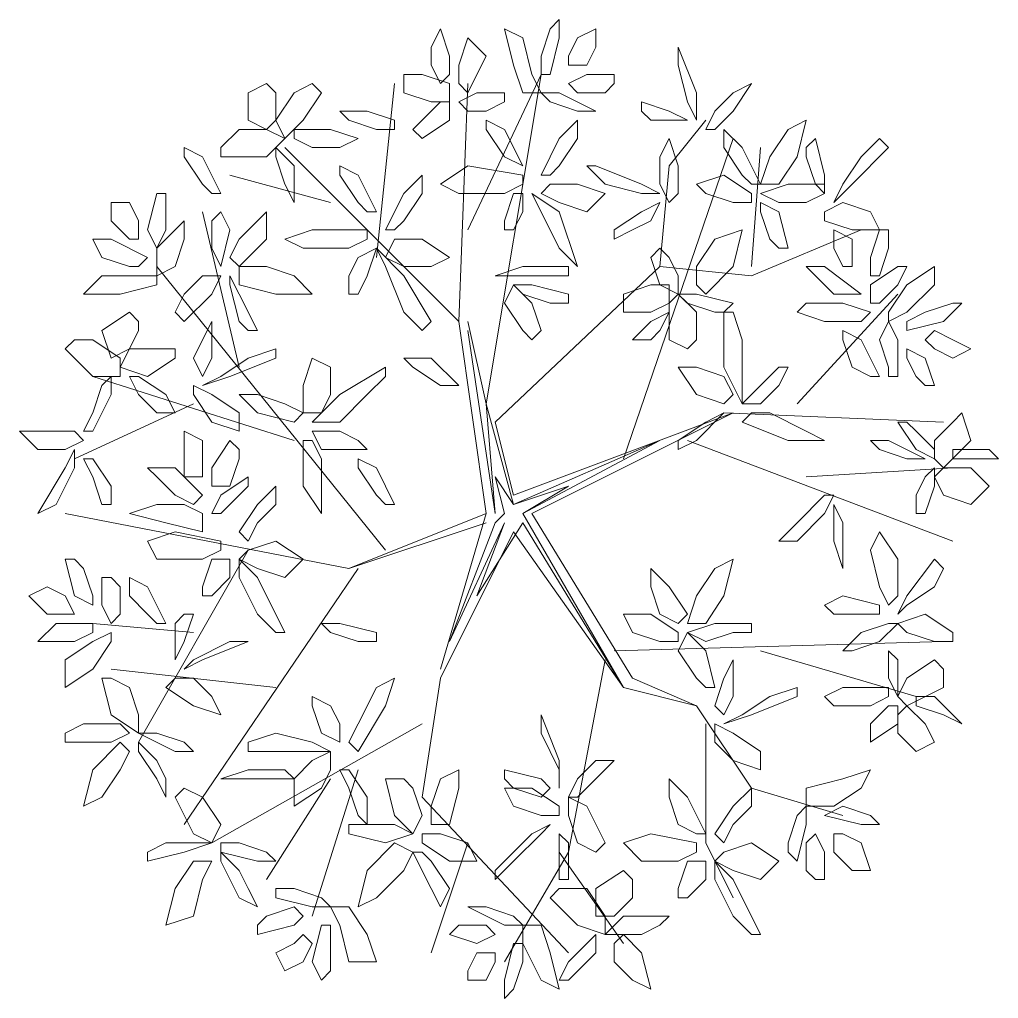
# Model space of a CAD drawing. Header units: millimetres. Extents: x 2576 to 2719, y 1757 to 1977.
# Drawn here: x 2628.152 to 2631.173, y 1812.47 to 1815.492 of the extents above; entities that cross this region are included whole.
import ezdxf

# ---------------------------------------------------------------- set-up
doc = ezdxf.new("R2010")
doc.units = ezdxf.units.MM
doc.layers.add('PDF_0', color=7, linetype='Continuous')

msp = doc.modelspace()

# ---------------------------------------------------------------- linework, layer by layer
at = {"layer": 'PDF_0', "lineweight": 9}
for points in [[(2629.4507, 1815.2944), (2629.4789, 1815.3227), (2629.4789, 1815.3791), (2629.4507, 1815.4639), (2629.4224, 1815.4074), (2629.4224, 1815.3509)], [(2629.7613, 1815.2662), (2629.7048, 1815.2662), (2629.6766, 1815.3509), (2629.6483, 1815.4639), (2629.7048, 1815.4356), (2629.7331, 1815.3227)], [(2629.7613, 1815.3791), (2629.7895, 1815.4639), (2629.8178, 1815.4921), (2629.8178, 1815.4356), (2629.7895, 1815.3227), (2629.7613, 1815.3227)], [(2629.846, 1815.3509), (2629.846, 1815.3791), (2629.8743, 1815.4356), (2629.9307, 1815.4639), (2629.9307, 1815.4074), (2629.9025, 1815.3509)], [(2629.5354, 1815.2662), (2629.5071, 1815.2944), (2629.5071, 1815.3509), (2629.5354, 1815.4356), (2629.5919, 1815.3791), (2629.5636, 1815.3227)], [(2630.1849, 1815.3509), (2630.1849, 1815.4074), (2630.2414, 1815.2662), (2630.2414, 1815.1815), (2630.2131, 1815.2379)], [(2629.4224, 1815.2379), (2629.3377, 1815.2662), (2629.3377, 1815.3227), (2629.3942, 1815.3227), (2629.4789, 1815.2944), (2629.4789, 1815.2379)], [(2629.959, 1815.2662), (2629.8743, 1815.2662), (2629.846, 1815.2944), (2629.9025, 1815.3227), (2629.9872, 1815.3227), (2629.9872, 1815.2944)], [(2628.9423, 1815.2662), (2628.9423, 1815.1815), (2628.9141, 1815.1532), (2628.8576, 1815.1815), (2628.8576, 1815.2662), (2628.9141, 1815.2944)], [(2629.0553, 1815.2944), (2629.0835, 1815.2662), (2629.0271, 1815.1815), (2628.9706, 1815.125), (2628.9423, 1815.1815), (2628.9988, 1815.2662)], [(2630.2696, 1815.1532), (2630.2978, 1815.1532), (2630.3543, 1815.2097), (2630.4108, 1815.2944), (2630.3543, 1815.2662), (2630.2978, 1815.2097)], [(2629.5919, 1815.2097), (2629.5354, 1815.2097), (2629.5071, 1815.2379), (2629.5636, 1815.2662), (2629.6483, 1815.2662), (2629.6483, 1815.2379)], [(2629.8743, 1815.2097), (2629.7895, 1815.2379), (2629.7613, 1815.2662), (2629.8178, 1815.2662), (2629.9307, 1815.2097), (2629.9025, 1815.2097)], [(2629.3942, 1815.1815), (2629.4507, 1815.2379), (2629.4789, 1815.2379), (2629.4789, 1815.1815), (2629.3942, 1815.125), (2629.3659, 1815.1532)], [(2630.1002, 1815.1815), (2630.1849, 1815.1815), (2630.2131, 1815.1815), (2630.1566, 1815.2097), (2630.0719, 1815.2379), (2630.0719, 1815.2097)], [(2629.253, 1815.1532), (2629.1683, 1815.1815), (2629.14, 1815.2097), (2629.2247, 1815.2097), (2629.3095, 1815.1815), (2629.3095, 1815.1532)], [(2629.6483, 1815.0685), (2629.7048, 1815.0403), (2629.6483, 1815.1532), (2629.5919, 1815.1815), (2629.5919, 1815.1532)], [(2629.8178, 1815.0403), (2629.8743, 1815.125), (2629.8743, 1815.1815), (2629.8178, 1815.125), (2629.7613, 1815.012), (2629.7895, 1815.012)], [(2630.439, 1814.9838), (2630.4955, 1814.9838), (2630.552, 1815.0685), (2630.5802, 1815.1815), (2630.5238, 1815.1532), (2630.4673, 1815.0685)], [(2628.8294, 1815.1532), (2628.9141, 1815.1532), (2628.9706, 1815.125), (2628.9141, 1815.0685), (2628.7729, 1815.0685), (2628.7729, 1815.0967)], [(2628.9988, 1815.125), (2628.9988, 1815.1532), (2629.1118, 1815.1532), (2629.1965, 1815.125), (2629.14, 1815.0967), (2629.0553, 1815.0967)], [(2630.3826, 1815.012), (2630.3261, 1815.0967), (2630.3261, 1815.1532), (2630.3826, 1815.0967), (2630.439, 1814.9838), (2630.4108, 1814.9838)], [(2630.1566, 1814.9273), (2630.1849, 1814.9555), (2630.1849, 1815.0403), (2630.1566, 1815.125), (2630.1284, 1815.0685), (2630.1284, 1814.9838)], [(2630.5802, 1815.0685), (2630.6085, 1814.9838), (2630.6367, 1814.9555), (2630.6367, 1815.012), (2630.6085, 1815.125), (2630.5802, 1815.0967)], [(2630.7497, 1815.0685), (2630.6932, 1814.9838), (2630.665, 1814.9273), (2630.7214, 1814.9838), (2630.8344, 1815.0967), (2630.8062, 1815.125)], [(2628.7164, 1814.9838), (2628.6599, 1815.0685), (2628.6599, 1815.0967), (2628.7164, 1815.0685), (2628.7729, 1814.9555), (2628.7447, 1814.9555)], [(2628.9706, 1814.9838), (2628.9988, 1814.9273), (2628.9988, 1815.0403), (2628.9423, 1815.0967), (2628.9423, 1815.0685)], [(2629.1965, 1814.9273), (2629.14, 1815.012), (2629.14, 1815.0403), (2629.1965, 1815.012), (2629.253, 1814.8991), (2629.2247, 1814.8991)], [(2629.3377, 1814.8708), (2629.3942, 1814.9555), (2629.3942, 1815.012), (2629.3377, 1814.9555), (2629.2812, 1814.8426), (2629.3095, 1814.8426)], [(2629.6483, 1814.9555), (2629.5071, 1814.9555), (2629.4507, 1814.9838), (2629.5354, 1815.0403), (2629.7048, 1815.012), (2629.7048, 1814.9838)], [(2629.959, 1814.9838), (2630.0719, 1814.9555), (2630.1284, 1814.9555), (2630.0719, 1814.9838), (2629.9307, 1815.0403), (2629.9025, 1815.0403)], [(2630.3543, 1814.9273), (2630.2696, 1814.9555), (2630.2414, 1814.9838), (2630.3261, 1815.012), (2630.4108, 1814.9555), (2630.4108, 1814.9273)], [(2629.7613, 1814.9555), (2629.7895, 1814.9838), (2629.8743, 1814.9838), (2629.959, 1814.9555), (2629.9025, 1814.8991), (2629.8178, 1814.9273)], [(2630.5802, 1814.9273), (2630.4955, 1814.9273), (2630.439, 1814.9555), (2630.5238, 1814.9838), (2630.6367, 1814.9838), (2630.6367, 1814.9555)], [(2628.6035, 1814.8991), (2628.6035, 1814.8426), (2628.5752, 1814.7861), (2628.547, 1814.8426), (2628.5752, 1814.9555), (2628.6035, 1814.9555)], [(2629.6483, 1814.8426), (2629.6766, 1814.8426), (2629.7048, 1814.8991), (2629.7048, 1814.9555), (2629.6766, 1814.9555), (2629.6483, 1814.8708)], [(2629.8178, 1814.7861), (2629.8743, 1814.7296), (2629.8178, 1814.8991), (2629.7331, 1814.9555), (2629.7613, 1814.8991)], [(2628.5187, 1814.8143), (2628.4905, 1814.8143), (2628.434, 1814.8708), (2628.434, 1814.9273), (2628.4905, 1814.9273), (2628.5187, 1814.8708)], [(2630.0437, 1814.8426), (2630.1002, 1814.8708), (2630.1284, 1814.9273), (2630.0719, 1814.8991), (2629.9872, 1814.8426), (2629.9872, 1814.8143)], [(2630.4673, 1814.8143), (2630.439, 1814.8991), (2630.439, 1814.9273), (2630.4955, 1814.8991), (2630.5238, 1814.7861), (2630.4955, 1814.7861)], [(2630.6367, 1814.8991), (2630.6367, 1814.8708), (2630.7214, 1814.8426), (2630.8062, 1814.8426), (2630.7779, 1814.8991), (2630.6932, 1814.9273)], [(2628.7447, 1814.7861), (2628.7729, 1814.7296), (2628.8011, 1814.8426), (2628.7729, 1814.8991), (2628.7447, 1814.8708)], [(2628.8294, 1814.8143), (2628.8859, 1814.8708), (2628.9141, 1814.8991), (2628.9141, 1814.8143), (2628.8294, 1814.7296), (2628.8011, 1814.7579)], [(2628.6599, 1814.8143), (2628.6317, 1814.7296), (2628.5752, 1814.7014), (2628.5752, 1814.7861), (2628.6599, 1814.8708), (2628.6599, 1814.8426)], [(2629.1683, 1814.7861), (2629.0271, 1814.7861), (2628.9706, 1814.8143), (2629.0553, 1814.8426), (2629.2247, 1814.8426), (2629.2247, 1814.8143)], [(2630.2414, 1814.6731), (2630.2696, 1814.6449), (2630.3543, 1814.7296), (2630.3826, 1814.8426), (2630.2978, 1814.8143), (2630.2414, 1814.7296)], [(2630.7214, 1814.7296), (2630.6932, 1814.7296), (2630.665, 1814.7861), (2630.665, 1814.8426), (2630.7214, 1814.8143), (2630.7214, 1814.7579)], [(2630.8344, 1814.7861), (2630.8062, 1814.7014), (2630.7779, 1814.7014), (2630.7779, 1814.7579), (2630.8062, 1814.8426), (2630.8344, 1814.8426)], [(2628.4905, 1814.7296), (2628.4058, 1814.7579), (2628.3775, 1814.8143), (2628.434, 1814.8143), (2628.547, 1814.7579), (2628.5187, 1814.7296)], [(2629.2812, 1814.7579), (2629.3095, 1814.8143), (2629.3942, 1814.8143), (2629.4789, 1814.7579), (2629.4224, 1814.7296), (2629.3377, 1814.7296)], [(2629.1683, 1814.6449), (2629.1965, 1814.6449), (2629.2247, 1814.7014), (2629.253, 1814.7861), (2629.1965, 1814.7579), (2629.1683, 1814.7014)], [(2629.3377, 1814.5884), (2629.2812, 1814.7296), (2629.253, 1814.7861), (2629.3377, 1814.7014), (2629.4224, 1814.5602), (2629.3942, 1814.532)], [(2630.1566, 1814.7579), (2630.1849, 1814.7014), (2630.1849, 1814.6449), (2630.1284, 1814.6731), (2630.1002, 1814.7579), (2630.1284, 1814.7861)], [(2628.8294, 1814.7296), (2628.8294, 1814.6731), (2628.9423, 1814.6449), (2629.0553, 1814.6449), (2628.9988, 1814.7014), (2628.9141, 1814.7296)], [(2629.7895, 1814.7014), (2629.6766, 1814.7014), (2629.6201, 1814.7014), (2629.7048, 1814.7296), (2629.846, 1814.7296), (2629.846, 1814.7014)], [(2630.665, 1814.6449), (2630.6085, 1814.7014), (2630.5802, 1814.7296), (2630.6367, 1814.7296), (2630.7497, 1814.6449), (2630.7214, 1814.6449)], [(2630.8626, 1814.6731), (2630.8062, 1814.6167), (2630.7779, 1814.6167), (2630.7779, 1814.6731), (2630.8626, 1814.7296), (2630.8909, 1814.7296)], [(2630.8344, 1814.5602), (2630.8344, 1814.5884), (2630.8909, 1814.6731), (2630.9756, 1814.7296), (2630.9756, 1814.6731), (2630.8909, 1814.5884)], [(2628.5752, 1814.7014), (2628.5752, 1814.6731), (2628.4623, 1814.6449), (2628.3493, 1814.6449), (2628.4058, 1814.7014), (2628.5187, 1814.7014)], [(2628.6599, 1814.6449), (2628.7164, 1814.7014), (2628.7729, 1814.7014), (2628.7447, 1814.6449), (2628.6599, 1814.5602), (2628.6317, 1814.5884)], [(2628.8294, 1814.5602), (2628.8011, 1814.6731), (2628.8011, 1814.7014), (2628.8294, 1814.6449), (2628.8859, 1814.532), (2628.8576, 1814.532)], [(2629.7048, 1814.532), (2629.6483, 1814.6167), (2629.6766, 1814.6731), (2629.7331, 1814.6167), (2629.7613, 1814.532), (2629.7331, 1814.5037)], [(2629.7895, 1814.6167), (2629.7048, 1814.6449), (2629.6766, 1814.6731), (2629.7331, 1814.6731), (2629.846, 1814.6449), (2629.846, 1814.6167)], [(2630.1566, 1814.6731), (2630.1566, 1814.6167), (2630.1002, 1814.5884), (2630.0154, 1814.5884), (2630.0154, 1814.6449), (2630.1002, 1814.6731)], [(2630.2414, 1814.5884), (2630.2414, 1814.5037), (2630.2131, 1814.4755), (2630.1566, 1814.5037), (2630.1566, 1814.6167), (2630.1849, 1814.6449)], [(2630.2978, 1814.5884), (2630.2131, 1814.6167), (2630.1849, 1814.6449), (2630.2414, 1814.6449), (2630.3543, 1814.6167), (2630.3261, 1814.5884)], [(2628.5187, 1814.532), (2628.4905, 1814.4755), (2628.434, 1814.4472), (2628.4058, 1814.532), (2628.4905, 1814.5884), (2628.5187, 1814.5602)], [(2630.1566, 1814.5884), (2630.1002, 1814.5602), (2630.0437, 1814.5037), (2630.1002, 1814.5037), (2630.1284, 1814.532)], [(2630.3826, 1814.5037), (2630.3826, 1814.3908), (2630.3826, 1814.306), (2630.3261, 1814.419), (2630.3261, 1814.5884), (2630.3543, 1814.5884)], [(2630.7779, 1814.5884), (2630.7497, 1814.5602), (2630.6367, 1814.5602), (2630.552, 1814.5884), (2630.5802, 1814.6167), (2630.6932, 1814.6167)], [(2630.9474, 1814.5884), (2631.0321, 1814.6167), (2631.0603, 1814.6167), (2631.0038, 1814.5602), (2630.8909, 1814.532), (2630.8909, 1814.5602)], [(2628.7164, 1814.5037), (2628.7447, 1814.5602), (2628.7447, 1814.4472), (2628.7164, 1814.3908), (2628.6882, 1814.4472)], [(2630.8344, 1814.419), (2630.8062, 1814.5037), (2630.8344, 1814.5602), (2630.8626, 1814.5037), (2630.8626, 1814.3908), (2630.8344, 1814.3908)], [(2630.7214, 1814.419), (2630.6932, 1814.5037), (2630.6932, 1814.532), (2630.7497, 1814.5037), (2630.8062, 1814.3908), (2630.7779, 1814.3908)], [(2630.9474, 1814.5037), (2630.9756, 1814.532), (2631.0321, 1814.5037), (2631.0886, 1814.4755), (2631.0321, 1814.4472), (2630.9756, 1814.4755)], [(2628.3775, 1814.5037), (2628.4623, 1814.4472), (2628.4623, 1814.3908), (2628.3775, 1814.3908), (2628.2928, 1814.4755), (2628.3211, 1814.5037)], [(2628.6317, 1814.4755), (2628.6317, 1814.4472), (2628.547, 1814.3908), (2628.4623, 1814.419), (2628.4905, 1814.4755), (2628.5752, 1814.4755)], [(2628.8576, 1814.4472), (2628.7729, 1814.3908), (2628.7164, 1814.3625), (2628.8011, 1814.3908), (2628.9423, 1814.4472), (2628.9423, 1814.4755)], [(2630.9191, 1814.3908), (2630.8909, 1814.4472), (2630.8909, 1814.4755), (2630.9474, 1814.4472), (2630.9756, 1814.3625), (2630.9474, 1814.3625)], [(2629.0835, 1814.2778), (2629.0271, 1814.2778), (2629.0271, 1814.3625), (2629.0553, 1814.4472), (2629.1118, 1814.419), (2629.1118, 1814.3343)], [(2629.4507, 1814.3625), (2629.5071, 1814.3625), (2629.4224, 1814.4472), (2629.3377, 1814.4472), (2629.3659, 1814.419)], [(2629.2247, 1814.3343), (2629.14, 1814.2496), (2629.0553, 1814.2496), (2629.14, 1814.3343), (2629.2812, 1814.419), (2629.2812, 1814.3908)], [(2630.3543, 1814.3343), (2630.3261, 1814.306), (2630.2414, 1814.3343), (2630.1849, 1814.419), (2630.2414, 1814.419), (2630.3261, 1814.3908)], [(2630.5238, 1814.419), (2630.4955, 1814.419), (2630.439, 1814.3625), (2630.3826, 1814.306), (2630.439, 1814.306), (2630.4955, 1814.3625)], [(2628.3775, 1814.2778), (2628.4058, 1814.3625), (2628.434, 1814.3908), (2628.434, 1814.3343), (2628.3775, 1814.2213), (2628.3493, 1814.2213)], [(2628.4905, 1814.3908), (2628.5187, 1814.3908), (2628.6035, 1814.3343), (2628.6317, 1814.2778), (2628.5752, 1814.2778), (2628.5187, 1814.3343)], [(2628.6882, 1814.3625), (2628.6882, 1814.3343), (2628.7447, 1814.2496), (2628.8294, 1814.2213), (2628.8294, 1814.2778), (2628.7447, 1814.3343)], [(2628.9706, 1814.306), (2628.8859, 1814.3343), (2628.8294, 1814.3343), (2628.8859, 1814.2778), (2628.9988, 1814.2496), (2629.0271, 1814.2778)], [(2630.2696, 1814.2496), (2630.3261, 1814.2778), (2630.2414, 1814.1931), (2630.1849, 1814.1648), (2630.1849, 1814.1931)], [(2630.4673, 1814.2778), (2630.5802, 1814.2213), (2630.6367, 1814.1931), (2630.5238, 1814.1931), (2630.3826, 1814.2496), (2630.4108, 1814.2778)], [(2630.9756, 1814.1931), (2631.0321, 1814.2496), (2631.0603, 1814.2778), (2631.0886, 1814.1931), (2631.0038, 1814.1084), (2630.9756, 1814.1366)], [(2630.9191, 1814.2213), (2630.9756, 1814.1648), (2630.9756, 1814.1366), (2630.9191, 1814.1648), (2630.8626, 1814.2496), (2630.8909, 1814.2496)], [(2628.3493, 1814.1931), (2628.3211, 1814.2213), (2628.2364, 1814.2213), (2628.1516, 1814.2213), (2628.2081, 1814.1648), (2628.2928, 1814.1648)], [(2628.7164, 1814.0801), (2628.6599, 1814.0801), (2628.6599, 1814.1366), (2628.6599, 1814.2213), (2628.7164, 1814.1931), (2628.7164, 1814.1366)], [(2629.2247, 1814.1648), (2629.1965, 1814.1931), (2629.14, 1814.2213), (2629.0553, 1814.2213), (2629.0835, 1814.1648), (2629.1683, 1814.1648)], [(2628.2646, 1813.9954), (2628.2081, 1813.9672), (2628.2928, 1814.1084), (2628.3211, 1814.1648), (2628.3211, 1814.1084)], [(2628.8294, 1814.1366), (2628.8011, 1814.0519), (2628.7447, 1814.0519), (2628.7447, 1814.1084), (2628.8011, 1814.1931), (2628.8294, 1814.1648)], [(2629.0835, 1814.1366), (2629.0835, 1814.0236), (2629.0835, 1813.9672), (2629.0271, 1814.0519), (2629.0271, 1814.1931), (2629.0553, 1814.1931)], [(2630.8909, 1814.1366), (2630.8062, 1814.1648), (2630.7779, 1814.1931), (2630.8344, 1814.1931), (2630.9474, 1814.1366), (2630.9191, 1814.1366)], [(2631.0321, 1814.1648), (2631.0321, 1814.1366), (2631.1168, 1814.1366), (2631.1733, 1814.1366), (2631.145, 1814.1648), (2631.0886, 1814.1648)], [(2628.434, 1814.0519), (2628.3775, 1814.1366), (2628.3493, 1814.1366), (2628.3775, 1814.0801), (2628.4058, 1813.9954), (2628.434, 1813.9954)], [(2629.253, 1814.0236), (2629.1965, 1814.1084), (2629.1965, 1814.1366), (2629.253, 1814.1084), (2629.3095, 1813.9954), (2629.2812, 1813.9954)], [(2628.6317, 1814.0236), (2628.5752, 1814.0801), (2628.547, 1814.1084), (2628.6317, 1814.1084), (2628.7164, 1814.0236), (2628.6882, 1813.9954)], [(2630.9191, 1814.0236), (2630.9474, 1814.0801), (2630.9756, 1814.1084), (2630.9756, 1814.0519), (2630.9474, 1813.9672), (2630.9191, 1813.9672)], [(2630.9756, 1814.0801), (2631.0038, 1814.1084), (2631.0886, 1814.1084), (2631.145, 1814.0519), (2631.0886, 1813.9954), (2631.0038, 1814.0236)], [(2628.8294, 1814.0236), (2628.7729, 1813.9672), (2628.7447, 1813.9672), (2628.7729, 1814.0236), (2628.8576, 1814.0801), (2628.8576, 1814.0519)], [(2628.8859, 1813.9389), (2628.9423, 1813.9954), (2628.9423, 1814.0519), (2628.8859, 1813.9954), (2628.8294, 1813.9107), (2628.8576, 1813.8824)], [(2630.6367, 1813.9672), (2630.552, 1813.8824), (2630.4955, 1813.8824), (2630.552, 1813.9389), (2630.6367, 1814.0236), (2630.665, 1814.0236)], [(2628.7164, 1813.9672), (2628.7164, 1813.9107), (2628.6035, 1813.9389), (2628.4905, 1813.9672), (2628.5752, 1813.9954), (2628.6599, 1813.9954)], [(2630.6932, 1813.9389), (2630.665, 1813.9954), (2630.665, 1813.8824), (2630.6932, 1813.7977), (2630.6932, 1813.8542)], [(2628.7164, 1813.826), (2628.5752, 1813.826), (2628.547, 1813.8824), (2628.6317, 1813.9107), (2628.7729, 1813.8824), (2628.7729, 1813.8542)], [(2630.8344, 1813.6848), (2630.8626, 1813.713), (2630.8626, 1813.826), (2630.8062, 1813.9107), (2630.7779, 1813.8542), (2630.8062, 1813.7412)], [(2628.8294, 1813.826), (2628.8576, 1813.8542), (2628.9423, 1813.8824), (2629.0271, 1813.826), (2628.9706, 1813.7695), (2628.8859, 1813.7977)], [(2628.3493, 1813.7977), (2628.3775, 1813.713), (2628.3775, 1813.6848), (2628.3211, 1813.713), (2628.2928, 1813.826), (2628.3211, 1813.826)], [(2628.7164, 1813.713), (2628.7447, 1813.713), (2628.8011, 1813.7695), (2628.8011, 1813.826), (2628.7447, 1813.826), (2628.7164, 1813.7412)], [(2628.8859, 1813.6565), (2628.8294, 1813.7695), (2628.8294, 1813.826), (2628.8859, 1813.7695), (2628.9706, 1813.6), (2628.9423, 1813.6)], [(2630.2131, 1813.6283), (2630.2696, 1813.6283), (2630.3261, 1813.713), (2630.3543, 1813.826), (2630.2978, 1813.7977), (2630.2414, 1813.713)], [(2630.9756, 1813.7412), (2630.8909, 1813.6848), (2630.8626, 1813.6565), (2630.8909, 1813.713), (2630.9756, 1813.826), (2631.0038, 1813.7977)], [(2630.1284, 1813.6565), (2630.1002, 1813.7412), (2630.1002, 1813.7977), (2630.1566, 1813.7412), (2630.2131, 1813.6565), (2630.1849, 1813.6283)], [(2628.3211, 1813.6565), (2628.2928, 1813.6565), (2628.2364, 1813.6565), (2628.1799, 1813.713), (2628.2364, 1813.7412), (2628.2928, 1813.713)], [(2628.4623, 1813.7412), (2628.4623, 1813.6565), (2628.434, 1813.6283), (2628.4058, 1813.6848), (2628.4058, 1813.7695), (2628.434, 1813.7695)], [(2628.547, 1813.6565), (2628.4905, 1813.713), (2628.4905, 1813.7695), (2628.547, 1813.7412), (2628.6035, 1813.6283), (2628.5752, 1813.6283)], [(2630.7497, 1813.6565), (2630.665, 1813.6565), (2630.6367, 1813.6848), (2630.6932, 1813.713), (2630.8062, 1813.6848), (2630.8062, 1813.6565)], [(2628.6317, 1813.6283), (2628.6317, 1813.5436), (2628.6317, 1813.5153), (2628.6599, 1813.5718), (2628.6882, 1813.6565), (2628.6599, 1813.6565)], [(2630.1284, 1813.5718), (2630.0437, 1813.6), (2630.0154, 1813.6565), (2630.1002, 1813.6565), (2630.1849, 1813.6), (2630.1849, 1813.5718)], [(2630.9756, 1813.5718), (2630.8909, 1813.6), (2630.8626, 1813.6283), (2630.9474, 1813.6565), (2631.0321, 1813.6), (2631.0321, 1813.5718)], [(2628.3211, 1813.5718), (2628.2364, 1813.5718), (2628.2081, 1813.5718), (2628.2646, 1813.6283), (2628.3775, 1813.6283), (2628.3775, 1813.6)], [(2629.1965, 1813.5718), (2629.1118, 1813.6), (2629.0835, 1813.6283), (2629.14, 1813.6283), (2629.253, 1813.6), (2629.253, 1813.5718)], [(2630.3543, 1813.6), (2630.2696, 1813.5718), (2630.2131, 1813.6), (2630.2978, 1813.6283), (2630.4108, 1813.6283), (2630.4108, 1813.6)], [(2630.8062, 1813.5718), (2630.7214, 1813.5436), (2630.6932, 1813.5436), (2630.7497, 1813.6), (2630.8344, 1813.6283), (2630.8626, 1813.6283)], [(2628.434, 1813.6), (2628.434, 1813.5718), (2628.3775, 1813.4871), (2628.2928, 1813.4306), (2628.2928, 1813.5153), (2628.3775, 1813.5718)], [(2630.2414, 1813.4588), (2630.1849, 1813.5436), (2630.2131, 1813.6), (2630.2696, 1813.5436), (2630.2978, 1813.4306), (2630.2696, 1813.4306)], [(2628.8011, 1813.5718), (2628.8576, 1813.5718), (2628.7164, 1813.5153), (2628.6599, 1813.4871), (2628.6882, 1813.5153)], [(2630.8626, 1813.5153), (2630.8344, 1813.5436), (2630.8344, 1813.4588), (2630.8626, 1813.4024), (2630.8626, 1813.4306)], [(2630.3261, 1813.4588), (2630.2978, 1813.3741), (2630.3261, 1813.3459), (2630.3543, 1813.4024), (2630.3543, 1813.4871), (2630.3543, 1813.5153)], [(2630.8909, 1813.4588), (2630.9756, 1813.5153), (2631.0038, 1813.4871), (2631.0038, 1813.4306), (2630.8909, 1813.3741), (2630.8626, 1813.4024)], [(2628.4905, 1813.4306), (2628.5187, 1813.3459), (2628.5187, 1813.2894), (2628.434, 1813.3459), (2628.4058, 1813.4588), (2628.434, 1813.4588)], [(2628.6317, 1813.4588), (2628.6035, 1813.4306), (2628.6882, 1813.3741), (2628.7729, 1813.3459), (2628.7447, 1813.4024), (2628.6882, 1813.4588)], [(2629.1965, 1813.3176), (2629.253, 1813.4306), (2629.3095, 1813.4588), (2629.2812, 1813.3741), (2629.1965, 1813.2329), (2629.1683, 1813.2612)], [(2630.4673, 1813.4024), (2630.3826, 1813.3459), (2630.3261, 1813.3176), (2630.4108, 1813.3459), (2630.552, 1813.4024), (2630.552, 1813.4306)], [(2630.7779, 1813.3741), (2630.665, 1813.3741), (2630.6367, 1813.4024), (2630.6932, 1813.4306), (2630.8344, 1813.4306), (2630.8344, 1813.4024)], [(2629.0553, 1813.4024), (2629.0553, 1813.3741), (2629.0835, 1813.2894), (2629.14, 1813.2612), (2629.14, 1813.3176), (2629.1118, 1813.3741)], [(2630.9191, 1813.4024), (2630.9191, 1813.3741), (2631.0038, 1813.3459), (2631.0603, 1813.3176), (2631.0321, 1813.3459), (2630.9756, 1813.4024)], [(2630.7779, 1813.3176), (2630.8344, 1813.3741), (2630.8626, 1813.3741), (2630.8626, 1813.3176), (2630.7779, 1813.2612), (2630.7779, 1813.2894)], [(2630.8626, 1813.3459), (2630.8909, 1813.3741), (2630.9474, 1813.3176), (2630.9756, 1813.2612), (2630.9191, 1813.2329), (2630.8626, 1813.2894)], [(2629.7613, 1813.2894), (2629.7613, 1813.3459), (2629.8178, 1813.2047), (2629.8178, 1813.12), (2629.8178, 1813.1764)], [(2628.3493, 1813.3176), (2628.4623, 1813.3176), (2628.4905, 1813.2894), (2628.434, 1813.2612), (2628.2928, 1813.2612), (2628.2928, 1813.2894)], [(2628.5752, 1813.2894), (2628.5187, 1813.2894), (2628.6317, 1813.2329), (2628.6882, 1813.2329), (2628.6599, 1813.2612)], [(2628.9423, 1813.2894), (2629.0553, 1813.2612), (2629.1118, 1813.2329), (2629.0271, 1813.2329), (2628.8576, 1813.2329), (2628.8576, 1813.2612)], [(2630.2978, 1813.3176), (2630.2978, 1813.2612), (2630.3543, 1813.2047), (2630.439, 1813.1764), (2630.439, 1813.2329), (2630.3543, 1813.2894)], [(2628.4905, 1813.2329), (2628.4623, 1813.2612), (2628.3775, 1813.1764), (2628.3493, 1813.0635), (2628.4058, 1813.0917), (2628.4623, 1813.1764)], [(2628.5752, 1813.2047), (2628.6035, 1813.1482), (2628.6035, 1813.0917), (2628.5752, 1813.1482), (2628.5187, 1813.2329), (2628.5187, 1813.2612)], [(2629.1118, 1813.2329), (2629.1118, 1813.1764), (2629.0835, 1813.12), (2628.9988, 1813.0635), (2628.9988, 1813.1482), (2629.0553, 1813.2047)], [(2629.846, 1813.0917), (2629.8743, 1813.0917), (2629.9307, 1813.1482), (2629.9872, 1813.2047), (2629.9307, 1813.2047), (2629.8743, 1813.1482)], [(2628.9141, 1813.1482), (2628.8294, 1813.1482), (2628.7729, 1813.1482), (2628.8576, 1813.1764), (2628.9706, 1813.1764), (2628.9988, 1813.1482)], [(2629.1683, 1813.12), (2629.1965, 1813.0352), (2629.2247, 1813.007), (2629.2247, 1813.0917), (2629.1683, 1813.1764), (2629.14, 1813.1764)], [(2629.4224, 1813.0635), (2629.4507, 1813.1482), (2629.5071, 1813.1764), (2629.5071, 1813.12), (2629.4789, 1813.007), (2629.4224, 1813.007)], [(2629.6766, 1813.12), (2629.7613, 1813.0917), (2629.7895, 1813.12), (2629.7613, 1813.1482), (2629.6483, 1813.1764), (2629.6483, 1813.1482)], [(2630.5802, 1813.0635), (2630.5802, 1813.12), (2630.6932, 1813.1482), (2630.7779, 1813.1764), (2630.7497, 1813.12), (2630.665, 1813.0635)], [(2629.3659, 1813.12), (2629.3942, 1813.0352), (2629.3659, 1812.9788), (2629.3095, 1813.0352), (2629.2812, 1813.1482), (2629.3377, 1813.1482)], [(2630.1849, 1813.007), (2630.1566, 1813.0917), (2630.1566, 1813.1482), (2630.2131, 1813.0917), (2630.2696, 1812.9788), (2630.2414, 1812.9788)], [(2628.7164, 1813.0917), (2628.7729, 1813.007), (2628.7447, 1812.9505), (2628.6882, 1812.9788), (2628.6317, 1813.0917), (2628.6599, 1813.12)], [(2629.8178, 1813.0352), (2629.8178, 1813.0635), (2629.7331, 1813.12), (2629.6483, 1813.12), (2629.6766, 1813.0635), (2629.7613, 1813.0352)], [(2630.3543, 1813.007), (2630.4108, 1813.0635), (2630.4108, 1813.12), (2630.3543, 1813.0635), (2630.2978, 1812.9788), (2630.3261, 1812.9505)], [(2629.8743, 1812.9505), (2629.846, 1813.0352), (2629.846, 1813.0917), (2629.9025, 1813.0635), (2629.959, 1812.9505), (2629.9307, 1812.9223)], [(2630.5238, 1812.9505), (2630.552, 1813.0352), (2630.5802, 1813.0635), (2630.5802, 1813.007), (2630.552, 1812.8941), (2630.5238, 1812.9223)], [(2630.6932, 1813.0635), (2630.6367, 1813.0352), (2630.7497, 1813.007), (2630.8062, 1813.007), (2630.7779, 1813.0352)], [(2629.2247, 1813.007), (2629.3095, 1813.007), (2629.3659, 1812.9788), (2629.2812, 1812.9505), (2629.1683, 1812.9788), (2629.1683, 1813.007)], [(2629.6766, 1812.8941), (2629.7613, 1812.9788), (2629.7895, 1813.007), (2629.7331, 1812.9788), (2629.6201, 1812.8658), (2629.6201, 1812.8376)], [(2629.4507, 1812.9788), (2629.5354, 1812.9505), (2629.5636, 1812.8941), (2629.4789, 1812.8941), (2629.3942, 1812.9505), (2629.3942, 1812.9788)], [(2629.846, 1812.8941), (2629.846, 1812.9505), (2629.8178, 1812.9788), (2629.8178, 1812.9223), (2629.8178, 1812.8376), (2629.846, 1812.8376)], [(2630.1849, 1812.8941), (2630.0719, 1812.8941), (2630.0154, 1812.9505), (2630.1002, 1812.9788), (2630.2414, 1812.9505), (2630.2414, 1812.9223)], [(2630.5802, 1812.8658), (2630.5802, 1812.9505), (2630.6085, 1812.9788), (2630.6367, 1812.9223), (2630.6367, 1812.8376), (2630.6085, 1812.8376)], [(2630.665, 1812.9788), (2630.6932, 1812.9788), (2630.7497, 1812.9505), (2630.7779, 1812.8658), (2630.7214, 1812.8658), (2630.665, 1812.9223)], [(2628.6035, 1812.9505), (2628.6882, 1812.9505), (2628.7447, 1812.9505), (2628.6599, 1812.9223), (2628.547, 1812.8941), (2628.547, 1812.9223)], [(2628.8294, 1812.9505), (2628.9141, 1812.9223), (2628.9423, 1812.8941), (2628.8859, 1812.8941), (2628.7729, 1812.9223), (2628.7729, 1812.9505)], [(2629.3659, 1812.9223), (2629.3095, 1812.9505), (2629.2247, 1812.8658), (2629.1965, 1812.7529), (2629.253, 1812.7811), (2629.3377, 1812.8658)], [(2630.2978, 1812.8941), (2630.3261, 1812.9223), (2630.4108, 1812.9505), (2630.4955, 1812.8941), (2630.439, 1812.8376), (2630.3543, 1812.8658)], [(2628.8294, 1812.8658), (2628.8576, 1812.8093), (2628.8859, 1812.7529), (2628.8294, 1812.7811), (2628.7729, 1812.8941), (2628.7729, 1812.9223)], [(2629.4224, 1812.8941), (2629.4789, 1812.8093), (2629.4507, 1812.7529), (2629.4224, 1812.8093), (2629.3659, 1812.9223), (2629.3942, 1812.9223)], [(2628.7447, 1812.8941), (2628.6882, 1812.8941), (2628.6317, 1812.8093), (2628.6035, 1812.6964), (2628.6882, 1812.7246), (2628.7164, 1812.8376)], [(2630.0437, 1812.7811), (2629.9872, 1812.7246), (2629.9307, 1812.7246), (2629.9307, 1812.8093), (2630.0154, 1812.8658), (2630.0437, 1812.8376)], [(2630.1849, 1812.7811), (2630.2131, 1812.7811), (2630.2696, 1812.8376), (2630.2696, 1812.8941), (2630.2131, 1812.8941), (2630.1849, 1812.8093)], [(2630.3543, 1812.7246), (2630.2978, 1812.8376), (2630.2978, 1812.8941), (2630.3543, 1812.8376), (2630.439, 1812.6681), (2630.4108, 1812.6681)], [(2628.9988, 1812.8093), (2629.0835, 1812.7811), (2629.1118, 1812.7529), (2629.0553, 1812.7529), (2628.9423, 1812.7811), (2628.9423, 1812.8093)], [(2629.9025, 1812.8093), (2629.959, 1812.7246), (2629.959, 1812.6681), (2629.8743, 1812.6964), (2629.7895, 1812.7811), (2629.8178, 1812.8093)], [(2628.9141, 1812.7246), (2628.9988, 1812.7529), (2629.0271, 1812.7246), (2628.9988, 1812.6964), (2628.8859, 1812.6681), (2628.8859, 1812.6964)], [(2629.1118, 1812.7529), (2629.1683, 1812.7529), (2629.2247, 1812.6681), (2629.253, 1812.5834), (2629.1683, 1812.5834), (2629.14, 1812.6964)], [(2629.5919, 1812.7529), (2629.6766, 1812.7246), (2629.7048, 1812.6964), (2629.6483, 1812.6964), (2629.5354, 1812.7529), (2629.5636, 1812.7529)], [(2630.1566, 1812.7246), (2630.1284, 1812.6964), (2630.0719, 1812.6681), (2629.959, 1812.6681), (2630.0154, 1812.7246), (2630.1002, 1812.7246)], [(2629.1118, 1812.6399), (2629.1118, 1812.5552), (2629.0835, 1812.5269), (2629.0553, 1812.5834), (2629.0835, 1812.6964), (2629.1118, 1812.6964)], [(2629.5071, 1812.6964), (2629.4789, 1812.6681), (2629.5636, 1812.6399), (2629.6201, 1812.6681), (2629.5919, 1812.6964)], [(2629.7048, 1812.6964), (2629.7613, 1812.6964), (2629.7895, 1812.6117), (2629.8178, 1812.4987), (2629.7613, 1812.5269), (2629.7048, 1812.6399)], [(2629.0271, 1812.6681), (2629.0553, 1812.6399), (2629.0271, 1812.5834), (2628.9706, 1812.5552), (2628.9423, 1812.6117), (2628.9988, 1812.6399)], [(2629.846, 1812.5834), (2629.9025, 1812.6399), (2629.9307, 1812.6681), (2629.9307, 1812.6117), (2629.846, 1812.5269), (2629.8178, 1812.5269)], [(2629.9872, 1812.6399), (2630.0154, 1812.6681), (2630.0719, 1812.6117), (2630.1002, 1812.4987), (2630.0437, 1812.5269), (2629.9872, 1812.5834)], [(2629.7048, 1812.5834), (2629.6766, 1812.4987), (2629.6483, 1812.4705), (2629.6483, 1812.5269), (2629.6766, 1812.6399), (2629.7048, 1812.6399)], [(2629.6201, 1812.6117), (2629.6201, 1812.5834), (2629.5919, 1812.5269), (2629.5354, 1812.5269), (2629.5354, 1812.5552), (2629.5636, 1812.6117)]]:
    msp.add_lwpolyline(points, close=True, dxfattribs=at)
for points in [[(2629.5354, 1814.8426), (2629.7613, 1815.3227), (2629.5919, 1814.306), (2629.5354, 1814.5602)], [(2629.253, 1814.7579), (2629.3095, 1815.2944)], [(2629.5071, 1814.5602), (2629.5354, 1815.2944)], [(2630.2696, 1815.1815), (2630.1566, 1815.0403), (2630.1284, 1814.7296), (2630.4108, 1814.7014), (2630.7497, 1814.8426)], [(2630.0154, 1814.1366), (2630.3543, 1815.125)], [(2629.4507, 1813.4871), (2629.5919, 1813.9672), (2629.5071, 1814.5602), (2628.9706, 1815.0967)], [(2630.4108, 1814.7296), (2630.439, 1815.0967)], [(2629.1118, 1814.9273), (2628.8011, 1815.012)], [(2628.8294, 1814.419), (2628.7164, 1814.8991)], [(2629.2812, 1813.8542), (2628.5752, 1814.7296)], [(2630.1284, 1814.7296), (2629.6201, 1814.2496), (2629.6766, 1814.0236), (2630.3543, 1814.2778), (2629.7331, 1813.9672), (2630.0437, 1813.4588), (2630.2414, 1813.3741)], [(2630.552, 1814.306), (2630.8626, 1814.6449)], [(2629.5354, 1814.532), (2629.6201, 1813.9672), (2629.5919, 1814.306), (2629.6766, 1813.9954), (2630.1284, 1814.1931), (2629.7048, 1813.9672), (2630.0154, 1813.4306), (2629.7048, 1813.9389), (2629.5636, 1813.713), (2629.6483, 1813.9389), (2629.4789, 1813.5718), (2629.6201, 1813.9389), (2629.6483, 1813.9672), (2629.6201, 1814.0801), (2629.6766, 1813.9954), (2629.846, 1814.0519), (2629.7048, 1813.9672)], [(2628.9988, 1814.1931), (2628.3775, 1814.3908)], [(2628.6882, 1814.306), (2628.3211, 1814.1366)], [(2630.3261, 1814.2778), (2631.0038, 1814.2496)], [(2630.2131, 1814.1931), (2631.0321, 1813.8824)], [(2630.5802, 1814.0801), (2631.0321, 1814.1084)], [(2629.1683, 1813.7977), (2628.2928, 1813.9672)], [(2629.5919, 1813.9389), (2629.1683, 1813.7977), (2629.5919, 1813.9672)], [(2630.6932, 1813.0352), (2630.4108, 1813.12), (2630.2414, 1813.3741), (2630.0154, 1813.4306), (2629.6766, 1813.9107), (2629.4507, 1813.4588), (2629.3942, 1813.0917), (2629.846, 1812.6117)], [(2628.8576, 1813.8542), (2628.5187, 1813.2612)], [(2629.1965, 1813.7977), (2628.6599, 1813.007)], [(2628.6882, 1813.6), (2628.3775, 1813.6283)], [(2629.9872, 1813.5436), (2631.0038, 1813.5718)], [(2630.439, 1813.5436), (2630.9191, 1813.4024)], [(2629.959, 1813.5153), (2629.846, 1812.9223), (2629.6483, 1812.5834)], [(2628.9423, 1813.4306), (2628.434, 1813.4871)], [(2629.3942, 1813.3176), (2628.7447, 1812.9505)], [(2630.2696, 1813.3176), (2630.2696, 1812.9505), (2630.3543, 1812.7811)], [(2629.1965, 1813.1764), (2629.0553, 1812.7246)], [(2629.1118, 1813.1482), (2628.9141, 1812.8376)], [(2629.5354, 1812.9505), (2629.4224, 1812.6117)], [(2629.8178, 1812.9223), (2630.0154, 1812.6399)]]:
    msp.add_lwpolyline(points, dxfattribs=at)

doc.saveas('drawing.dxf')
